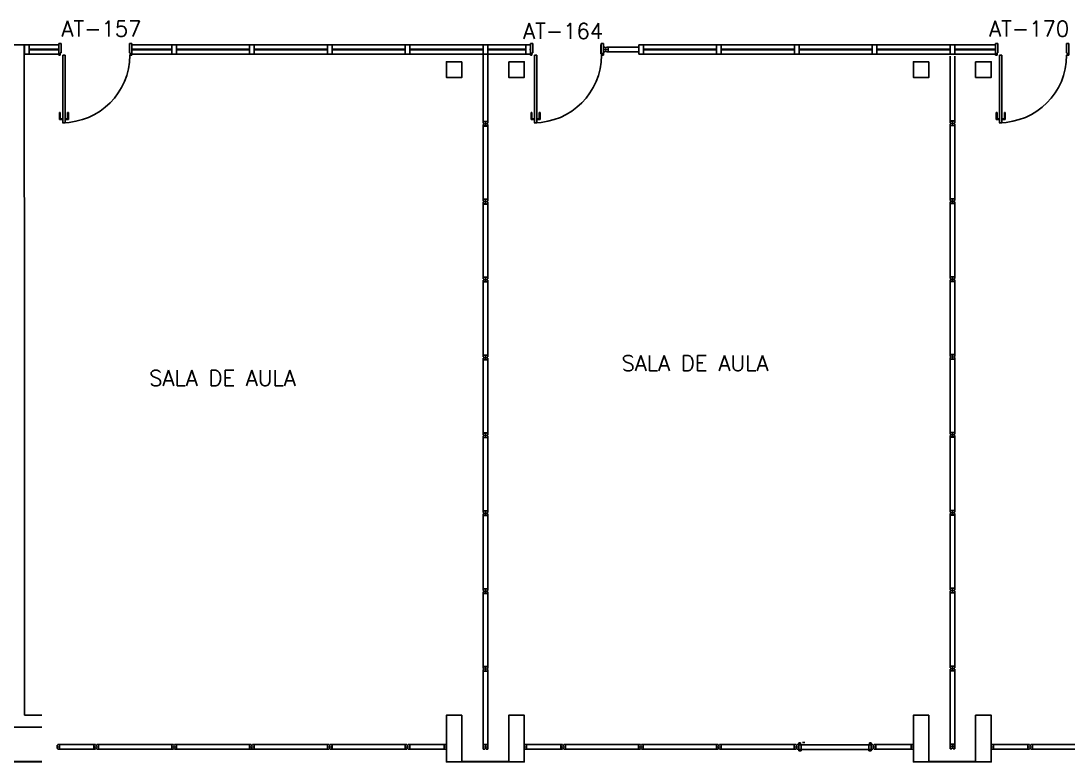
# Model space of a CAD drawing. Header units: millimetres. Extents: x 2860 to 3104, y 1039 to 1134.
# Drawn here: x 3029.24 to 3042.7, y 1061.37 to 1070.89 of the extents above; entities that cross this region are included whole.
import ezdxf

# ---------------------------------------------------------------- set-up
doc = ezdxf.new("R2010")
doc.units = ezdxf.units.MM
for name, color, linetype in [('ALV', 2, 'Continuous'), ('DIV', 2, 'Continuous'), ('ESQ', 2, 'Continuous'), ('ESTR', 3, 'Continuous'), ('TEXTO', 2, 'Continuous'), ('TEXTO-ENDEREÇO', 2, 'Continuous')]:
    doc.layers.add(name, color=color, linetype=linetype)
doc.styles.add('UNB-100', font='simplex.shx', dxfattribs={"height": 0.2})
doc.styles.add('UNB-100-1', font='simplex.shx', dxfattribs={"height": 0.2})

# ---------------------------------------------------------------- blocks, each defined once
blk = doc.blocks.new('PILINT-TTS')
for points in [[(-0.2, 0), (-0.2, -0.2), (0, -0.2), (0, 0)], [(-0.8, 0), (-0.8, -0.2), (-1, -0.2), (-1, 0)], [(-0.8, -8.39), (-0.8, -8.99), (-1, -8.99), (-1, -8.39)]]:
    blk.add_lwpolyline(points, close=True)
blk.add_lwpolyline([(-0.2, -8.99), (0, -8.99), (0, -8.39), (-0.2, -8.39), (-0.2, -8.99)])
blk = doc.blocks.new('DIVMT-TTS')
for p, q in [((-0.03, 0.03), (-0.03, 0.006)), ((-0.008, 0.03), (-0.03, 0.03)), ((-0.0185, 0.006), (-0.03, 0.006)), ((-0.0185, -0.006), (-0.0185, 0.006)), ((-0.008, 0.03), (-0.008, 0.02)), ((-0.008, 0.02), (0.008, 0.02)), ((-0.0051, 0), (0.0051, 0)), ((0.0051, 0), (-0.0051, 0)), ((-0.0051, 0), (0.0051, 0)), ((0, -0.0051), (0, 0.0051)), ((0, 0.0051), (0, -0.0051)), ((0.008, 0.03), (0.008, 0.02)), ((0.008, 0.03), (0.03, 0.03)), ((0.0205, 0.006), (0.03, 0.006)), ((0.0205, -0.006), (0.0205, 0.006)), ((0.0205, 0.006), (0.0205, -0.006)), ((0.0205, 0.006), (0.03, 0.006)), ((0.97, 0.03), (0.03, 0.03)), ((0.03, 0.006), (0.03, 0.03)), ((0.03, -0.03), (0.03, 0.03)), ((0.03, -0.005), (0.03, 0.005)), ((0.97, -0.03), (0.97, 0.03)), ((0.97, 0.03), (0.97, 0.009)), ((0.97, 0.009), (0.97, 0.027)), ((0.9795, 0.006), (0.97, 0.006)), ((0.97, -0.005), (0.97, 0.005)), ((0.9795, 0.006), (0.9795, -0.006)), ((1.0051, 0), (0.9949, 0)), ((1, 0.0051), (1, -0.0051)), ((-0.0185, -0.006), (-0.03, -0.006)), ((-0.03, -0.03), (-0.03, -0.006)), ((-0.008, -0.03), (-0.03, -0.03)), ((-0.008, -0.03), (-0.008, -0.02)), ((-0.008, -0.02), (0.008, -0.02)), ((0.008, -0.03), (0.008, -0.02)), ((0.008, -0.03), (0.03, -0.03)), ((0.0205, -0.006), (0.03, -0.006)), ((0.0205, -0.006), (0.03, -0.006)), ((0.03, -0.006), (0.03, -0.03)), ((0.97, -0.03), (0.03, -0.03)), ((0.9795, -0.006), (0.97, -0.006)), ((0.97, -0.009), (0.97, -0.027))]:
    blk.add_line(p, q)
blk = doc.blocks.new('DIV-TTS')
for p, q in [((-0.0051, 0), (0.0051, 0)), ((0, -0.0051), (0, 0.0051)), ((0.0205, 0.006), (0.03, 0.006)), ((0.0205, -0.006), (0.0205, 0.006)), ((0.03, 0.03), (0.97, 0.03)), ((0.03, 0.03), (0.03, -0.03)), ((0.03, 0.009), (0.03, 0.027)), ((0.03, 0.005), (0.03, -0.005)), ((0.97, 0.03), (0.97, -0.03)), ((0.9795, 0.006), (0.97, 0.006)), ((0.97, 0.005), (0.97, -0.005)), ((0.9795, -0.006), (0.9795, 0.006)), ((1.0051, 0), (0.9949, 0)), ((0.9949, 0), (1.0051, 0)), ((1, -0.0051), (1, 0.0051)), ((0.0205, -0.006), (0.03, -0.006)), ((0.03, -0.03), (0.03, -0.009)), ((0.03, -0.009), (0.03, -0.027)), ((0.03, -0.03), (0.97, -0.03)), ((0.9795, -0.006), (0.97, -0.006))]:
    blk.add_line(p, q)
blk = doc.blocks.new('PDV1D-TTS')
at = {"layer": 'DIV'}
for p, q in [((0, 0), (-0.012, 0)), ((0, 0.06), (0, 0.075)), ((0, 0.075), (0.03, 0.075)), ((0, -0.06), (0, 0.06)), ((0.03, 0.075), (0.03, -0.045)), ((0.91, 0.075), (0.91, -0.045)), ((0.94, 0.075), (0.91, 0.075)), ((0.94, 0.06), (0.94, 0.075)), ((0.94, -0.06), (0.94, 0.06)), ((0, -0.075), (0, -0.06)), ((0.02, -0.075), (0, -0.075)), ((0.02, -0.045), (0.03, -0.045)), ((0.02, -0.045), (0.02, -0.075)), ((0.052, -0.075), (0.052, -0.94)), ((0.052, -0.075), (0.082, -0.075)), ((0.082, -0.075), (0.082, -0.94)), ((0.92, -0.045), (0.91, -0.045)), ((0.92, -0.045), (0.92, -0.075)), ((0.92, -0.075), (0.94, -0.075)), ((0.94, -0.075), (0.94, -0.06)), ((0.082, -0.94), (0.052, -0.94))]:
    blk.add_line(p, q, dxfattribs=at)
at = {"layer": 'DIV', "color": 1}
for p, q in [((0.019, -0.81), (0.009, -0.81)), ((0.009, -0.9), (0.009, -0.81)), ((0.009, -0.9), (0.049, -0.9)), ((0.019, -0.89), (0.019, -0.81)), ((0.019, -0.89), (0.049, -0.89)), ((0.114, -0.89), (0.084, -0.89)), ((0.124, -0.9), (0.084, -0.9)), ((0.114, -0.81), (0.124, -0.81)), ((0.114, -0.89), (0.114, -0.81)), ((0.124, -0.9), (0.124, -0.81))]:
    blk.add_line(p, q, dxfattribs=at)
blk.add_arc((0.048, -0.075), 0.865, 270, 0, dxfattribs=at)
blk = doc.blocks.new('PORTA1')
at = {"layer": 'ALV'}
blk.add_line((145.922, 383.245), (145.952, 383.245), dxfattribs=at)
at = {"layer": 'DIV'}
for p, q in [((145.012, 383.23), (145.012, 383.245)), ((145.012, 383.245), (145.042, 383.245)), ((145.012, 383.11), (145.012, 383.23)), ((145.042, 383.245), (145.042, 383.125)), ((145.922, 383.245), (145.922, 383.125)), ((145.952, 383.11), (145.952, 383.23)), ((145.012, 383.17), (145, 383.17)), ((145.012, 383.095), (145.012, 383.11)), ((145.032, 383.095), (145.012, 383.095)), ((145.032, 383.125), (145.042, 383.125)), ((145.032, 383.125), (145.032, 383.095)), ((145.064, 383.095), (145.064, 382.23)), ((145.064, 383.095), (145.094, 383.095)), ((145.094, 383.095), (145.094, 382.23)), ((145.932, 383.125), (145.922, 383.125)), ((145.932, 383.125), (145.932, 383.095)), ((145.932, 383.095), (145.952, 383.095)), ((145.952, 383.095), (145.952, 383.11)), ((145.031, 382.36), (145.021, 382.36)), ((145.021, 382.27), (145.021, 382.36)), ((145.021, 382.27), (145.061, 382.27)), ((145.031, 382.28), (145.031, 382.36)), ((145.031, 382.28), (145.061, 382.28)), ((145.126, 382.28), (145.096, 382.28)), ((145.136, 382.27), (145.096, 382.27)), ((145.126, 382.36), (145.136, 382.36)), ((145.126, 382.28), (145.126, 382.36)), ((145.136, 382.27), (145.136, 382.36))]:
    blk.add_line(p, q, dxfattribs=at)
at = {"layer": 'ESQ'}
for p, q in [((145.012, 383.11), (145.012, 383.23)), ((145.952, 383.245), (145.952, 383.11))]:
    blk.add_line(p, q, dxfattribs=at)
at = {"layer": 'ESQ', "color": 1}
blk.add_arc((145.06, 383.095), 0.865, 270, 0, dxfattribs=at)

msp = doc.modelspace()

# ---------------------------------------------------------------- linework, layer by layer
at = {"layer": 'ALV'}
for p, q in [((3025.129, 1070.582), (3029.283, 1070.582)), ((3029.283, 1070.582), (3029.285, 1066.667)), ((3029.285, 1066.667), (3029.285, 1061.973)), ((3029.285, 1061.973), (3029.508, 1061.973)), ((3029.508, 1061.823), (3028.906, 1061.823))]:
    msp.add_line(p, q, dxfattribs=at)
at = {"layer": 'DIV'}
for p, q in [((3030.666, 1070.582), (3030.666, 1070.597)), ((3035.179, 1070.462), (3035.179, 1069.598)), ((3035.239, 1070.462), (3035.239, 1069.598)), ((3036.727, 1070.552), (3036.727, 1070.531)), ((3036.727, 1070.492), (3036.727, 1070.552)), ((3036.727, 1070.552), (3036.727, 1070.528)), ((3036.749, 1070.552), (3036.727, 1070.552)), ((3036.727, 1070.531), (3036.727, 1070.549)), ((3036.736, 1070.528), (3036.727, 1070.528)), ((3036.738, 1070.528), (3036.727, 1070.528)), ((3036.727, 1070.517), (3036.727, 1070.527)), ((3036.736, 1070.516), (3036.727, 1070.516)), ((3036.738, 1070.516), (3036.727, 1070.516)), ((3036.727, 1070.492), (3036.727, 1070.516)), ((3036.727, 1070.513), (3036.727, 1070.495)), ((3036.749, 1070.492), (3036.727, 1070.492)), ((3036.736, 1070.528), (3036.736, 1070.516)), ((3036.738, 1070.516), (3036.738, 1070.528)), ((3036.749, 1070.552), (3036.749, 1070.542)), ((3036.749, 1070.542), (3036.765, 1070.542)), ((3036.749, 1070.492), (3036.749, 1070.502)), ((3036.749, 1070.502), (3036.765, 1070.502)), ((3036.762, 1070.522), (3036.752, 1070.522)), ((3036.752, 1070.522), (3036.762, 1070.522)), ((3036.762, 1070.522), (3036.752, 1070.522)), ((3036.752, 1070.522), (3036.762, 1070.522)), ((3036.757, 1070.527), (3036.757, 1070.517)), ((3036.757, 1070.517), (3036.757, 1070.527)), ((3036.757, 1070.527), (3036.757, 1070.517)), ((3036.765, 1070.552), (3036.765, 1070.542)), ((3036.765, 1070.552), (3036.787, 1070.552)), ((3036.765, 1070.492), (3036.765, 1070.502)), ((3036.765, 1070.492), (3036.787, 1070.492)), ((3036.777, 1070.528), (3036.787, 1070.528)), ((3036.777, 1070.516), (3036.777, 1070.528)), ((3036.777, 1070.528), (3036.777, 1070.516)), ((3036.777, 1070.528), (3036.787, 1070.528)), ((3036.777, 1070.516), (3036.787, 1070.516)), ((3036.777, 1070.516), (3036.787, 1070.516)), ((3037.179, 1070.552), (3036.787, 1070.552)), ((3036.787, 1070.528), (3036.787, 1070.552)), ((3036.787, 1070.492), (3036.787, 1070.552)), ((3036.787, 1070.517), (3036.787, 1070.527)), ((3036.787, 1070.516), (3036.787, 1070.492)), ((3037.179, 1070.492), (3036.787, 1070.492)), ((3041.179, 1070.438), (3041.179, 1069.604)), ((3041.239, 1070.438), (3041.239, 1069.604)), ((3029.808, 1069.582), (3029.778, 1069.582)), ((3035.203, 1069.598), (3035.179, 1069.598)), ((3035.179, 1069.576), (3035.179, 1069.598)), ((3035.239, 1069.598), (3035.179, 1069.598)), ((3035.179, 1069.576), (3035.189, 1069.576)), ((3035.179, 1069.56), (3035.189, 1069.56)), ((3035.179, 1069.56), (3035.179, 1069.538)), ((3035.179, 1069.538), (3035.203, 1069.538)), ((3035.189, 1069.56), (3035.189, 1069.576)), ((3035.203, 1069.588), (3035.203, 1069.598)), ((3035.203, 1069.588), (3035.203, 1069.598)), ((3035.215, 1069.588), (3035.203, 1069.588)), ((3035.203, 1069.588), (3035.215, 1069.588)), ((3035.203, 1069.549), (3035.203, 1069.538)), ((3035.215, 1069.549), (3035.203, 1069.549)), ((3035.214, 1069.598), (3035.204, 1069.598)), ((3035.214, 1069.568), (3035.204, 1069.568)), ((3035.204, 1069.568), (3035.214, 1069.568)), ((3035.209, 1069.563), (3035.209, 1069.573)), ((3035.209, 1069.573), (3035.209, 1069.563)), ((3035.209, 1069.563), (3035.209, 1069.573)), ((3035.215, 1069.598), (3035.239, 1069.598)), ((3035.215, 1069.588), (3035.215, 1069.598)), ((3035.215, 1069.588), (3035.215, 1069.598)), ((3035.215, 1069.549), (3035.215, 1069.538)), ((3035.239, 1069.538), (3035.215, 1069.538)), ((3035.239, 1069.576), (3035.229, 1069.576)), ((3035.229, 1069.56), (3035.229, 1069.576)), ((3035.239, 1069.56), (3035.229, 1069.56)), ((3035.239, 1069.576), (3035.239, 1069.598)), ((3035.239, 1069.56), (3035.239, 1069.538)), ((3041.203, 1069.604), (3041.179, 1069.604)), ((3041.179, 1069.582), (3041.179, 1069.604)), ((3041.239, 1069.604), (3041.179, 1069.604)), ((3041.179, 1069.582), (3041.189, 1069.582)), ((3041.179, 1069.566), (3041.189, 1069.566)), ((3041.179, 1069.566), (3041.179, 1069.544)), ((3041.179, 1069.544), (3041.203, 1069.544)), ((3041.189, 1069.566), (3041.189, 1069.582)), ((3041.203, 1069.594), (3041.203, 1069.604)), ((3041.203, 1069.594), (3041.203, 1069.604)), ((3041.215, 1069.594), (3041.203, 1069.594)), ((3041.203, 1069.594), (3041.215, 1069.594)), ((3041.203, 1069.555), (3041.203, 1069.544)), ((3041.215, 1069.555), (3041.203, 1069.555)), ((3041.214, 1069.604), (3041.204, 1069.604)), ((3041.214, 1069.574), (3041.204, 1069.574)), ((3041.204, 1069.574), (3041.214, 1069.574)), ((3041.209, 1069.569), (3041.209, 1069.579)), ((3041.209, 1069.579), (3041.209, 1069.569)), ((3041.209, 1069.569), (3041.209, 1069.579)), ((3041.215, 1069.604), (3041.239, 1069.604)), ((3041.215, 1069.594), (3041.215, 1069.604)), ((3041.215, 1069.594), (3041.215, 1069.604)), ((3041.215, 1069.555), (3041.215, 1069.544)), ((3041.239, 1069.544), (3041.215, 1069.544)), ((3041.239, 1069.582), (3041.229, 1069.582)), ((3041.229, 1069.566), (3041.229, 1069.582)), ((3041.239, 1069.566), (3041.229, 1069.566)), ((3041.239, 1069.582), (3041.239, 1069.604)), ((3041.239, 1069.566), (3041.239, 1069.544)), ((3035.203, 1064.598), (3035.179, 1064.598)), ((3035.179, 1064.576), (3035.179, 1064.598)), ((3035.239, 1064.598), (3035.179, 1064.598)), ((3035.179, 1064.576), (3035.189, 1064.576)), ((3035.179, 1064.56), (3035.189, 1064.56)), ((3035.179, 1064.56), (3035.179, 1064.538)), ((3035.179, 1064.538), (3035.203, 1064.538)), ((3035.189, 1064.56), (3035.189, 1064.576)), ((3035.203, 1064.588), (3035.203, 1064.598)), ((3035.203, 1064.588), (3035.203, 1064.598)), ((3035.215, 1064.588), (3035.203, 1064.588)), ((3035.203, 1064.588), (3035.215, 1064.588)), ((3035.203, 1064.549), (3035.203, 1064.538)), ((3035.215, 1064.549), (3035.203, 1064.549)), ((3035.214, 1064.598), (3035.204, 1064.598)), ((3035.214, 1064.568), (3035.204, 1064.568)), ((3035.204, 1064.568), (3035.214, 1064.568)), ((3035.209, 1064.563), (3035.209, 1064.573)), ((3035.209, 1064.573), (3035.209, 1064.563)), ((3035.209, 1064.563), (3035.209, 1064.573)), ((3035.215, 1064.598), (3035.239, 1064.598)), ((3035.215, 1064.588), (3035.215, 1064.598)), ((3035.215, 1064.588), (3035.215, 1064.598)), ((3035.215, 1064.549), (3035.215, 1064.538)), ((3035.239, 1064.538), (3035.215, 1064.538)), ((3035.239, 1064.576), (3035.229, 1064.576)), ((3035.229, 1064.56), (3035.229, 1064.576)), ((3035.239, 1064.56), (3035.229, 1064.56)), ((3035.239, 1064.576), (3035.239, 1064.598)), ((3035.239, 1064.56), (3035.239, 1064.538)), ((3041.203, 1064.604), (3041.179, 1064.604)), ((3041.179, 1064.582), (3041.179, 1064.604)), ((3041.239, 1064.604), (3041.179, 1064.604)), ((3041.179, 1064.582), (3041.189, 1064.582)), ((3041.179, 1064.566), (3041.189, 1064.566)), ((3041.179, 1064.566), (3041.179, 1064.544)), ((3041.179, 1064.544), (3041.203, 1064.544)), ((3041.189, 1064.566), (3041.189, 1064.582)), ((3041.203, 1064.594), (3041.203, 1064.604)), ((3041.203, 1064.594), (3041.203, 1064.604)), ((3041.215, 1064.594), (3041.203, 1064.594)), ((3041.203, 1064.594), (3041.215, 1064.594)), ((3041.203, 1064.555), (3041.203, 1064.544)), ((3041.215, 1064.555), (3041.203, 1064.555)), ((3041.214, 1064.604), (3041.204, 1064.604)), ((3041.214, 1064.574), (3041.204, 1064.574)), ((3041.204, 1064.574), (3041.214, 1064.574)), ((3041.209, 1064.569), (3041.209, 1064.579)), ((3041.209, 1064.579), (3041.209, 1064.569)), ((3041.209, 1064.569), (3041.209, 1064.579)), ((3041.215, 1064.604), (3041.239, 1064.604)), ((3041.215, 1064.594), (3041.215, 1064.604)), ((3041.215, 1064.594), (3041.215, 1064.604)), ((3041.215, 1064.555), (3041.215, 1064.544)), ((3041.239, 1064.544), (3041.215, 1064.544)), ((3041.239, 1064.582), (3041.229, 1064.582)), ((3041.229, 1064.566), (3041.229, 1064.582)), ((3041.239, 1064.566), (3041.229, 1064.566)), ((3041.239, 1064.582), (3041.239, 1064.604)), ((3041.239, 1064.566), (3041.239, 1064.544)), ((3029.713, 1061.568), (3029.703, 1061.568)), ((3029.703, 1061.568), (3029.713, 1061.568)), ((3029.703, 1061.568), (3029.713, 1061.568)), ((3029.708, 1061.569), (3029.708, 1061.588)), ((3029.716, 1061.588), (3029.708, 1061.588)), ((3029.708, 1061.573), (3029.708, 1061.563)), ((3029.708, 1061.563), (3029.708, 1061.573)), ((3029.708, 1061.548), (3029.708, 1061.569)), ((3029.716, 1061.598), (3029.716, 1061.588)), ((3029.716, 1061.598), (3029.738, 1061.598)), ((3029.728, 1061.574), (3029.728, 1061.562)), ((3029.728, 1061.574), (3029.738, 1061.574)), ((3029.728, 1061.574), (3029.728, 1061.562)), ((3029.728, 1061.574), (3029.738, 1061.574)), ((3029.728, 1061.564), (3029.728, 1061.572)), ((3029.728, 1061.562), (3029.738, 1061.562)), ((3029.728, 1061.562), (3029.738, 1061.562)), ((3029.73, 1061.574), (3029.735, 1061.574)), ((3029.73, 1061.562), (3029.735, 1061.562)), ((3030.178, 1061.598), (3029.738, 1061.598)), ((3029.738, 1061.538), (3029.738, 1061.598)), ((3029.738, 1061.538), (3029.738, 1061.598)), ((3029.738, 1061.577), (3029.738, 1061.595)), ((3029.738, 1061.563), (3029.738, 1061.573)), ((3029.738, 1061.563), (3029.738, 1061.573)), ((3029.738, 1061.559), (3029.738, 1061.541)), ((3030.178, 1061.598), (3030.178, 1061.577)), ((3030.178, 1061.538), (3030.178, 1061.598)), ((3030.178, 1061.598), (3030.178, 1061.574)), ((3030.2, 1061.598), (3030.178, 1061.598)), ((3030.178, 1061.577), (3030.178, 1061.595)), ((3030.187, 1061.574), (3030.178, 1061.574)), ((3030.189, 1061.574), (3030.178, 1061.574)), ((3030.178, 1061.563), (3030.178, 1061.573)), ((3030.187, 1061.562), (3030.178, 1061.562)), ((3030.189, 1061.562), (3030.178, 1061.562)), ((3030.178, 1061.538), (3030.178, 1061.562)), ((3030.178, 1061.559), (3030.178, 1061.541)), ((3030.187, 1061.574), (3030.187, 1061.562)), ((3030.189, 1061.562), (3030.189, 1061.574)), ((3030.2, 1061.598), (3030.2, 1061.588)), ((3030.2, 1061.588), (3030.216, 1061.588)), ((3030.213, 1061.568), (3030.203, 1061.568)), ((3030.203, 1061.568), (3030.213, 1061.568)), ((3030.213, 1061.568), (3030.203, 1061.568)), ((3030.203, 1061.568), (3030.213, 1061.568)), ((3030.208, 1061.573), (3030.208, 1061.563)), ((3030.208, 1061.563), (3030.208, 1061.573)), ((3030.208, 1061.573), (3030.208, 1061.563)), ((3030.216, 1061.598), (3030.238, 1061.598)), ((3030.216, 1061.598), (3030.216, 1061.588)), ((3030.228, 1061.574), (3030.238, 1061.574)), ((3030.228, 1061.574), (3030.238, 1061.574)), ((3030.228, 1061.562), (3030.228, 1061.574)), ((3030.228, 1061.574), (3030.228, 1061.562)), ((3030.228, 1061.562), (3030.238, 1061.562)), ((3030.228, 1061.562), (3030.238, 1061.562)), ((3030.238, 1061.574), (3030.238, 1061.598)), ((3030.238, 1061.538), (3030.238, 1061.598)), ((3031.178, 1061.598), (3030.238, 1061.598)), ((3030.238, 1061.563), (3030.238, 1061.573)), ((3030.238, 1061.562), (3030.238, 1061.538)), ((3031.178, 1061.538), (3031.178, 1061.598)), ((3031.178, 1061.598), (3031.178, 1061.577)), ((3031.178, 1061.598), (3031.178, 1061.574)), ((3031.2, 1061.598), (3031.178, 1061.598)), ((3031.178, 1061.577), (3031.178, 1061.595)), ((3031.187, 1061.574), (3031.178, 1061.574)), ((3031.189, 1061.574), (3031.178, 1061.574)), ((3031.178, 1061.563), (3031.178, 1061.573)), ((3031.187, 1061.562), (3031.178, 1061.562)), ((3031.189, 1061.562), (3031.178, 1061.562)), ((3031.178, 1061.538), (3031.178, 1061.562)), ((3031.178, 1061.559), (3031.178, 1061.541)), ((3031.187, 1061.574), (3031.187, 1061.562)), ((3031.189, 1061.562), (3031.189, 1061.574)), ((3031.2, 1061.598), (3031.2, 1061.588)), ((3031.2, 1061.588), (3031.216, 1061.588)), ((3031.213, 1061.568), (3031.203, 1061.568)), ((3031.203, 1061.568), (3031.213, 1061.568)), ((3031.213, 1061.568), (3031.203, 1061.568)), ((3031.203, 1061.568), (3031.213, 1061.568)), ((3031.208, 1061.573), (3031.208, 1061.563)), ((3031.208, 1061.563), (3031.208, 1061.573)), ((3031.208, 1061.573), (3031.208, 1061.563)), ((3031.216, 1061.598), (3031.216, 1061.588)), ((3031.216, 1061.598), (3031.238, 1061.598)), ((3031.228, 1061.574), (3031.238, 1061.574)), ((3031.228, 1061.562), (3031.228, 1061.574)), ((3031.228, 1061.574), (3031.228, 1061.562)), ((3031.228, 1061.574), (3031.238, 1061.574)), ((3031.228, 1061.562), (3031.238, 1061.562)), ((3031.228, 1061.562), (3031.238, 1061.562)), ((3032.178, 1061.598), (3031.238, 1061.598)), ((3031.238, 1061.574), (3031.238, 1061.598)), ((3031.238, 1061.538), (3031.238, 1061.598)), ((3031.238, 1061.563), (3031.238, 1061.573)), ((3031.238, 1061.562), (3031.238, 1061.538)), ((3032.178, 1061.538), (3032.178, 1061.598)), ((3032.178, 1061.598), (3032.178, 1061.577)), ((3032.178, 1061.598), (3032.178, 1061.574)), ((3032.2, 1061.598), (3032.178, 1061.598)), ((3032.178, 1061.577), (3032.178, 1061.595)), ((3032.187, 1061.574), (3032.178, 1061.574)), ((3032.189, 1061.574), (3032.178, 1061.574)), ((3032.178, 1061.563), (3032.178, 1061.573)), ((3032.187, 1061.562), (3032.178, 1061.562)), ((3032.189, 1061.562), (3032.178, 1061.562)), ((3032.178, 1061.538), (3032.178, 1061.562)), ((3032.178, 1061.559), (3032.178, 1061.541)), ((3032.187, 1061.574), (3032.187, 1061.562)), ((3032.189, 1061.562), (3032.189, 1061.574)), ((3032.2, 1061.598), (3032.2, 1061.588)), ((3032.2, 1061.588), (3032.216, 1061.588)), ((3032.203, 1061.568), (3032.213, 1061.568)), ((3032.213, 1061.568), (3032.203, 1061.568)), ((3032.203, 1061.568), (3032.213, 1061.568)), ((3032.213, 1061.568), (3032.203, 1061.568)), ((3032.203, 1061.568), (3032.213, 1061.568)), ((3032.208, 1061.573), (3032.208, 1061.563)), ((3032.208, 1061.573), (3032.208, 1061.563)), ((3032.208, 1061.563), (3032.208, 1061.573)), ((3032.208, 1061.573), (3032.208, 1061.563)), ((3032.216, 1061.598), (3032.216, 1061.588)), ((3032.216, 1061.598), (3032.238, 1061.598)), ((3032.228, 1061.574), (3032.238, 1061.574)), ((3032.228, 1061.562), (3032.228, 1061.574)), ((3032.228, 1061.574), (3032.228, 1061.562)), ((3032.228, 1061.574), (3032.238, 1061.574)), ((3032.228, 1061.562), (3032.238, 1061.562)), ((3032.228, 1061.562), (3032.238, 1061.562)), ((3032.238, 1061.574), (3032.238, 1061.598)), ((3032.238, 1061.538), (3032.238, 1061.598)), ((3033.178, 1061.598), (3032.238, 1061.598)), ((3032.238, 1061.563), (3032.238, 1061.573)), ((3032.238, 1061.562), (3032.238, 1061.538)), ((3033.178, 1061.538), (3033.178, 1061.598)), ((3033.178, 1061.598), (3033.178, 1061.577)), ((3033.178, 1061.598), (3033.178, 1061.574)), ((3033.2, 1061.598), (3033.178, 1061.598)), ((3033.178, 1061.577), (3033.178, 1061.595)), ((3033.187, 1061.574), (3033.178, 1061.574)), ((3033.189, 1061.574), (3033.178, 1061.574)), ((3033.178, 1061.563), (3033.178, 1061.573)), ((3033.187, 1061.562), (3033.178, 1061.562)), ((3033.189, 1061.562), (3033.178, 1061.562)), ((3033.178, 1061.538), (3033.178, 1061.562)), ((3033.178, 1061.559), (3033.178, 1061.541)), ((3033.187, 1061.574), (3033.187, 1061.562)), ((3033.189, 1061.562), (3033.189, 1061.574)), ((3033.2, 1061.598), (3033.2, 1061.588)), ((3033.2, 1061.588), (3033.216, 1061.588)), ((3033.213, 1061.568), (3033.203, 1061.568)), ((3033.203, 1061.568), (3033.213, 1061.568)), ((3033.213, 1061.568), (3033.203, 1061.568)), ((3033.203, 1061.568), (3033.213, 1061.568)), ((3033.208, 1061.573), (3033.208, 1061.563)), ((3033.208, 1061.563), (3033.208, 1061.573)), ((3033.208, 1061.573), (3033.208, 1061.563)), ((3033.216, 1061.598), (3033.216, 1061.588)), ((3033.216, 1061.598), (3033.238, 1061.598)), ((3033.228, 1061.574), (3033.238, 1061.574)), ((3033.228, 1061.562), (3033.228, 1061.574)), ((3033.228, 1061.574), (3033.228, 1061.562)), ((3033.228, 1061.574), (3033.238, 1061.574)), ((3033.228, 1061.562), (3033.238, 1061.562)), ((3033.228, 1061.562), (3033.238, 1061.562)), ((3034.178, 1061.598), (3033.238, 1061.598)), ((3033.238, 1061.574), (3033.238, 1061.598)), ((3033.238, 1061.538), (3033.238, 1061.598)), ((3033.238, 1061.563), (3033.238, 1061.573)), ((3033.238, 1061.562), (3033.238, 1061.538)), ((3034.178, 1061.598), (3034.178, 1061.574)), ((3034.2, 1061.598), (3034.178, 1061.598)), ((3034.178, 1061.538), (3034.178, 1061.598)), ((3034.178, 1061.598), (3034.178, 1061.577)), ((3034.178, 1061.577), (3034.178, 1061.595)), ((3034.189, 1061.574), (3034.178, 1061.574)), ((3034.187, 1061.574), (3034.178, 1061.574)), ((3034.178, 1061.563), (3034.178, 1061.573)), ((3034.189, 1061.562), (3034.178, 1061.562)), ((3034.178, 1061.538), (3034.178, 1061.562)), ((3034.187, 1061.562), (3034.178, 1061.562)), ((3034.178, 1061.559), (3034.178, 1061.541)), ((3034.187, 1061.574), (3034.187, 1061.562)), ((3034.189, 1061.562), (3034.189, 1061.574)), ((3034.2, 1061.598), (3034.2, 1061.588)), ((3034.2, 1061.588), (3034.216, 1061.588)), ((3034.203, 1061.568), (3034.213, 1061.568)), ((3034.213, 1061.568), (3034.203, 1061.568)), ((3034.203, 1061.568), (3034.213, 1061.568)), ((3034.213, 1061.568), (3034.203, 1061.568)), ((3034.208, 1061.563), (3034.208, 1061.573)), ((3034.208, 1061.573), (3034.208, 1061.563)), ((3034.208, 1061.573), (3034.208, 1061.563)), ((3034.216, 1061.598), (3034.216, 1061.588)), ((3034.216, 1061.598), (3034.238, 1061.598)), ((3034.228, 1061.574), (3034.238, 1061.574)), ((3034.228, 1061.562), (3034.228, 1061.574)), ((3034.228, 1061.574), (3034.228, 1061.562)), ((3034.228, 1061.574), (3034.238, 1061.574)), ((3034.228, 1061.562), (3034.238, 1061.562)), ((3034.228, 1061.562), (3034.238, 1061.562)), ((3034.238, 1061.574), (3034.238, 1061.598)), ((3034.238, 1061.538), (3034.238, 1061.598)), ((3034.678, 1061.598), (3034.238, 1061.598)), ((3034.238, 1061.563), (3034.238, 1061.573)), ((3034.238, 1061.562), (3034.238, 1061.538)), ((3034.678, 1061.598), (3034.678, 1061.577)), ((3034.678, 1061.538), (3034.678, 1061.598)), ((3034.7, 1061.597), (3034.678, 1061.597)), ((3034.678, 1061.597), (3034.678, 1061.537)), ((3034.678, 1061.577), (3034.678, 1061.595)), ((3034.678, 1061.576), (3034.678, 1061.594)), ((3034.687, 1061.574), (3034.678, 1061.574)), ((3034.678, 1061.563), (3034.678, 1061.573)), ((3034.687, 1061.573), (3034.678, 1061.573)), ((3034.678, 1061.572), (3034.678, 1061.562)), ((3034.687, 1061.562), (3034.678, 1061.562)), ((3034.687, 1061.561), (3034.678, 1061.561)), ((3034.678, 1061.559), (3034.678, 1061.541)), ((3034.678, 1061.558), (3034.678, 1061.54)), ((3034.685, 1061.573), (3034.681, 1061.573)), ((3034.685, 1061.561), (3034.681, 1061.561)), ((3034.687, 1061.574), (3034.687, 1061.562)), ((3034.687, 1061.561), (3034.687, 1061.573)), ((3034.687, 1061.571), (3034.687, 1061.563)), ((3034.7, 1061.597), (3034.7, 1061.587)), ((3034.708, 1061.587), (3034.7, 1061.587)), ((3034.713, 1061.568), (3034.702, 1061.568)), ((3034.713, 1061.567), (3034.702, 1061.567)), ((3034.708, 1061.587), (3034.708, 1061.566)), ((3034.708, 1061.573), (3034.708, 1061.563)), ((3034.708, 1061.572), (3034.708, 1061.562)), ((3034.708, 1061.566), (3034.708, 1061.547)), ((3035.179, 1061.538), (3035.179, 1061.598)), ((3035.179, 1061.598), (3035.179, 1061.577)), ((3035.179, 1061.598), (3035.179, 1061.574)), ((3035.201, 1061.598), (3035.179, 1061.598)), ((3035.179, 1061.577), (3035.179, 1061.595)), ((3035.188, 1061.574), (3035.179, 1061.574)), ((3035.19, 1061.574), (3035.179, 1061.574)), ((3035.179, 1061.563), (3035.179, 1061.573)), ((3035.188, 1061.562), (3035.179, 1061.562)), ((3035.19, 1061.562), (3035.179, 1061.562)), ((3035.179, 1061.538), (3035.179, 1061.562)), ((3035.179, 1061.559), (3035.179, 1061.541)), ((3035.188, 1061.574), (3035.188, 1061.562)), ((3035.19, 1061.562), (3035.19, 1061.574)), ((3035.201, 1061.598), (3035.201, 1061.588)), ((3035.201, 1061.588), (3035.217, 1061.588)), ((3035.214, 1061.568), (3035.204, 1061.568)), ((3035.204, 1061.568), (3035.214, 1061.568)), ((3035.214, 1061.568), (3035.204, 1061.568)), ((3035.204, 1061.568), (3035.214, 1061.568)), ((3035.209, 1061.573), (3035.209, 1061.563)), ((3035.209, 1061.563), (3035.209, 1061.573)), ((3035.209, 1061.573), (3035.209, 1061.563)), ((3035.217, 1061.598), (3035.217, 1061.588)), ((3035.217, 1061.598), (3035.239, 1061.598)), ((3035.229, 1061.574), (3035.239, 1061.574)), ((3035.229, 1061.562), (3035.229, 1061.574)), ((3035.229, 1061.574), (3035.229, 1061.562)), ((3035.229, 1061.574), (3035.239, 1061.574)), ((3035.229, 1061.562), (3035.239, 1061.562)), ((3035.229, 1061.562), (3035.239, 1061.562)), ((3035.239, 1061.574), (3035.239, 1061.598)), ((3035.239, 1061.538), (3035.239, 1061.598)), ((3035.239, 1061.563), (3035.239, 1061.573)), ((3035.239, 1061.562), (3035.239, 1061.538)), ((3035.713, 1061.568), (3035.703, 1061.568)), ((3035.703, 1061.568), (3035.713, 1061.568)), ((3035.703, 1061.568), (3035.713, 1061.568)), ((3035.708, 1061.569), (3035.708, 1061.588)), ((3035.716, 1061.588), (3035.708, 1061.588)), ((3035.708, 1061.573), (3035.708, 1061.563)), ((3035.708, 1061.563), (3035.708, 1061.573)), ((3035.708, 1061.548), (3035.708, 1061.569)), ((3035.716, 1061.598), (3035.716, 1061.588)), ((3035.716, 1061.598), (3035.738, 1061.598)), ((3035.728, 1061.574), (3035.728, 1061.562)), ((3035.728, 1061.574), (3035.738, 1061.574)), ((3035.728, 1061.574), (3035.728, 1061.562)), ((3035.728, 1061.574), (3035.738, 1061.574)), ((3035.728, 1061.564), (3035.728, 1061.572)), ((3035.728, 1061.562), (3035.738, 1061.562)), ((3035.728, 1061.562), (3035.738, 1061.562)), ((3035.73, 1061.574), (3035.735, 1061.574)), ((3035.73, 1061.562), (3035.735, 1061.562)), ((3036.178, 1061.598), (3035.738, 1061.598)), ((3035.738, 1061.538), (3035.738, 1061.598)), ((3035.738, 1061.538), (3035.738, 1061.598)), ((3035.738, 1061.577), (3035.738, 1061.595)), ((3035.738, 1061.563), (3035.738, 1061.573)), ((3035.738, 1061.563), (3035.738, 1061.573)), ((3035.738, 1061.559), (3035.738, 1061.541)), ((3036.178, 1061.598), (3036.178, 1061.577)), ((3036.178, 1061.538), (3036.178, 1061.598)), ((3036.178, 1061.598), (3036.178, 1061.574)), ((3036.2, 1061.598), (3036.178, 1061.598)), ((3036.178, 1061.577), (3036.178, 1061.595)), ((3036.187, 1061.574), (3036.178, 1061.574)), ((3036.189, 1061.574), (3036.178, 1061.574)), ((3036.178, 1061.563), (3036.178, 1061.573)), ((3036.187, 1061.562), (3036.178, 1061.562)), ((3036.189, 1061.562), (3036.178, 1061.562)), ((3036.178, 1061.538), (3036.178, 1061.562)), ((3036.178, 1061.559), (3036.178, 1061.541)), ((3036.187, 1061.574), (3036.187, 1061.562)), ((3036.189, 1061.562), (3036.189, 1061.574)), ((3036.2, 1061.598), (3036.2, 1061.588)), ((3036.2, 1061.588), (3036.216, 1061.588)), ((3036.213, 1061.568), (3036.203, 1061.568)), ((3036.203, 1061.568), (3036.213, 1061.568)), ((3036.213, 1061.568), (3036.203, 1061.568)), ((3036.203, 1061.568), (3036.213, 1061.568)), ((3036.208, 1061.573), (3036.208, 1061.563)), ((3036.208, 1061.563), (3036.208, 1061.573)), ((3036.208, 1061.573), (3036.208, 1061.563)), ((3036.216, 1061.598), (3036.216, 1061.588)), ((3036.216, 1061.598), (3036.238, 1061.598)), ((3036.228, 1061.574), (3036.238, 1061.574)), ((3036.228, 1061.562), (3036.228, 1061.574)), ((3036.228, 1061.574), (3036.228, 1061.562)), ((3036.228, 1061.574), (3036.238, 1061.574)), ((3036.228, 1061.562), (3036.238, 1061.562)), ((3036.228, 1061.562), (3036.238, 1061.562)), ((3037.178, 1061.598), (3036.238, 1061.598)), ((3036.238, 1061.574), (3036.238, 1061.598)), ((3036.238, 1061.538), (3036.238, 1061.598)), ((3036.238, 1061.563), (3036.238, 1061.573)), ((3036.238, 1061.562), (3036.238, 1061.538)), ((3037.178, 1061.538), (3037.178, 1061.598)), ((3037.178, 1061.598), (3037.178, 1061.577)), ((3037.178, 1061.598), (3037.178, 1061.574)), ((3037.2, 1061.598), (3037.178, 1061.598)), ((3037.178, 1061.577), (3037.178, 1061.595)), ((3037.187, 1061.574), (3037.178, 1061.574)), ((3037.189, 1061.574), (3037.178, 1061.574)), ((3037.178, 1061.563), (3037.178, 1061.573)), ((3037.187, 1061.562), (3037.178, 1061.562)), ((3037.189, 1061.562), (3037.178, 1061.562)), ((3037.178, 1061.538), (3037.178, 1061.562)), ((3037.178, 1061.559), (3037.178, 1061.541)), ((3037.187, 1061.574), (3037.187, 1061.562)), ((3037.189, 1061.562), (3037.189, 1061.574)), ((3037.2, 1061.598), (3037.2, 1061.588)), ((3037.2, 1061.588), (3037.216, 1061.588)), ((3037.213, 1061.568), (3037.203, 1061.568)), ((3037.203, 1061.568), (3037.213, 1061.568)), ((3037.213, 1061.568), (3037.203, 1061.568)), ((3037.203, 1061.568), (3037.213, 1061.568)), ((3037.208, 1061.573), (3037.208, 1061.563)), ((3037.208, 1061.563), (3037.208, 1061.573)), ((3037.208, 1061.573), (3037.208, 1061.563)), ((3037.216, 1061.598), (3037.216, 1061.588)), ((3037.216, 1061.598), (3037.238, 1061.598)), ((3037.228, 1061.574), (3037.238, 1061.574)), ((3037.228, 1061.562), (3037.228, 1061.574)), ((3037.228, 1061.574), (3037.228, 1061.562)), ((3037.228, 1061.574), (3037.238, 1061.574)), ((3037.228, 1061.562), (3037.238, 1061.562)), ((3037.228, 1061.562), (3037.238, 1061.562)), ((3038.178, 1061.598), (3037.238, 1061.598)), ((3037.238, 1061.574), (3037.238, 1061.598)), ((3037.238, 1061.538), (3037.238, 1061.598)), ((3037.238, 1061.563), (3037.238, 1061.573)), ((3037.238, 1061.562), (3037.238, 1061.538)), ((3038.178, 1061.538), (3038.178, 1061.598)), ((3038.178, 1061.598), (3038.178, 1061.577)), ((3038.178, 1061.598), (3038.178, 1061.574)), ((3038.2, 1061.598), (3038.178, 1061.598)), ((3038.178, 1061.577), (3038.178, 1061.595)), ((3038.187, 1061.574), (3038.178, 1061.574)), ((3038.189, 1061.574), (3038.178, 1061.574)), ((3038.178, 1061.563), (3038.178, 1061.573)), ((3038.187, 1061.562), (3038.178, 1061.562)), ((3038.189, 1061.562), (3038.178, 1061.562)), ((3038.178, 1061.538), (3038.178, 1061.562)), ((3038.178, 1061.559), (3038.178, 1061.541)), ((3038.187, 1061.574), (3038.187, 1061.562)), ((3038.189, 1061.562), (3038.189, 1061.574)), ((3038.2, 1061.598), (3038.2, 1061.588)), ((3038.2, 1061.588), (3038.216, 1061.588)), ((3038.213, 1061.568), (3038.203, 1061.568)), ((3038.203, 1061.568), (3038.213, 1061.568)), ((3038.213, 1061.568), (3038.203, 1061.568)), ((3038.203, 1061.568), (3038.213, 1061.568)), ((3038.208, 1061.573), (3038.208, 1061.563)), ((3038.208, 1061.563), (3038.208, 1061.573)), ((3038.208, 1061.573), (3038.208, 1061.563)), ((3038.216, 1061.598), (3038.216, 1061.588)), ((3038.216, 1061.598), (3038.238, 1061.598)), ((3038.228, 1061.574), (3038.238, 1061.574)), ((3038.228, 1061.562), (3038.228, 1061.574)), ((3038.228, 1061.574), (3038.228, 1061.562)), ((3038.228, 1061.574), (3038.238, 1061.574)), ((3038.228, 1061.562), (3038.238, 1061.562)), ((3038.228, 1061.562), (3038.238, 1061.562)), ((3039.178, 1061.598), (3038.238, 1061.598)), ((3038.238, 1061.574), (3038.238, 1061.598)), ((3038.238, 1061.538), (3038.238, 1061.598)), ((3038.238, 1061.563), (3038.238, 1061.573)), ((3038.238, 1061.562), (3038.238, 1061.538)), ((3039.178, 1061.538), (3039.178, 1061.598)), ((3039.178, 1061.598), (3039.178, 1061.577)), ((3039.178, 1061.598), (3039.178, 1061.574)), ((3039.2, 1061.598), (3039.178, 1061.598)), ((3039.178, 1061.577), (3039.178, 1061.595)), ((3039.187, 1061.574), (3039.178, 1061.574)), ((3039.189, 1061.574), (3039.178, 1061.574)), ((3039.178, 1061.563), (3039.178, 1061.573)), ((3039.187, 1061.562), (3039.178, 1061.562)), ((3039.189, 1061.562), (3039.178, 1061.562)), ((3039.178, 1061.538), (3039.178, 1061.562)), ((3039.178, 1061.559), (3039.178, 1061.541)), ((3039.187, 1061.574), (3039.187, 1061.562)), ((3039.189, 1061.562), (3039.189, 1061.574)), ((3039.2, 1061.598), (3039.2, 1061.588)), ((3039.2, 1061.588), (3039.216, 1061.588)), ((3039.213, 1061.568), (3039.203, 1061.568)), ((3039.203, 1061.568), (3039.213, 1061.568)), ((3039.213, 1061.568), (3039.203, 1061.568)), ((3039.203, 1061.568), (3039.213, 1061.568)), ((3039.208, 1061.573), (3039.208, 1061.563)), ((3039.208, 1061.563), (3039.208, 1061.573)), ((3039.208, 1061.573), (3039.208, 1061.563)), ((3039.216, 1061.598), (3039.216, 1061.588)), ((3039.216, 1061.598), (3039.238, 1061.598)), ((3039.228, 1061.574), (3039.238, 1061.574)), ((3039.228, 1061.562), (3039.228, 1061.574)), ((3039.228, 1061.574), (3039.228, 1061.562)), ((3039.228, 1061.574), (3039.238, 1061.574)), ((3039.228, 1061.562), (3039.238, 1061.562)), ((3039.228, 1061.562), (3039.238, 1061.562)), ((3039.258, 1061.618), (3039.237, 1061.618)), ((3039.238, 1061.618), (3039.238, 1061.603)), ((3039.238, 1061.603), (3039.238, 1061.533)), ((3039.238, 1061.574), (3039.238, 1061.598)), ((3039.238, 1061.538), (3039.238, 1061.598)), ((3040.178, 1061.593), (3039.238, 1061.593)), ((3039.238, 1061.563), (3039.238, 1061.573)), ((3039.238, 1061.562), (3039.238, 1061.538)), ((3039.258, 1061.588), (3039.258, 1061.618)), ((3039.258, 1061.588), (3039.268, 1061.588)), ((3039.268, 1061.518), (3039.268, 1061.588)), ((3039.282, 1061.622), (3039.312, 1061.622)), ((3040.136, 1061.518), (3040.136, 1061.588)), ((3040.146, 1061.588), (3040.136, 1061.588)), ((3040.146, 1061.618), (3040.166, 1061.618)), ((3040.146, 1061.588), (3040.146, 1061.618)), ((3040.166, 1061.618), (3040.166, 1061.603)), ((3040.166, 1061.603), (3040.166, 1061.533)), ((3040.166, 1061.598), (3040.166, 1061.574)), ((3040.188, 1061.598), (3040.166, 1061.598)), ((3040.166, 1061.538), (3040.166, 1061.598)), ((3040.166, 1061.598), (3040.166, 1061.577)), ((3040.176, 1061.574), (3040.166, 1061.574)), ((3040.166, 1061.563), (3040.166, 1061.573)), ((3040.166, 1061.538), (3040.166, 1061.562)), ((3040.176, 1061.562), (3040.166, 1061.562)), ((3040.176, 1061.574), (3040.176, 1061.562)), ((3040.188, 1061.598), (3040.188, 1061.588)), ((3040.188, 1061.588), (3040.204, 1061.588)), ((3040.191, 1061.568), (3040.202, 1061.568)), ((3040.202, 1061.568), (3040.191, 1061.568)), ((3040.191, 1061.568), (3040.202, 1061.568)), ((3040.202, 1061.568), (3040.191, 1061.568)), ((3040.196, 1061.563), (3040.196, 1061.573)), ((3040.196, 1061.573), (3040.196, 1061.563)), ((3040.196, 1061.573), (3040.196, 1061.563)), ((3040.204, 1061.598), (3040.204, 1061.588)), ((3040.204, 1061.598), (3040.226, 1061.598)), ((3040.217, 1061.574), (3040.226, 1061.574)), ((3040.217, 1061.562), (3040.217, 1061.574)), ((3040.217, 1061.574), (3040.217, 1061.562)), ((3040.217, 1061.574), (3040.226, 1061.574)), ((3040.217, 1061.562), (3040.226, 1061.562)), ((3040.217, 1061.562), (3040.226, 1061.562)), ((3040.226, 1061.574), (3040.226, 1061.598)), ((3040.226, 1061.538), (3040.226, 1061.598)), ((3040.678, 1061.598), (3040.226, 1061.598)), ((3040.226, 1061.563), (3040.226, 1061.573)), ((3040.226, 1061.562), (3040.226, 1061.538)), ((3040.678, 1061.598), (3040.678, 1061.577)), ((3040.678, 1061.538), (3040.678, 1061.598)), ((3040.7, 1061.597), (3040.678, 1061.597)), ((3040.678, 1061.597), (3040.678, 1061.537)), ((3040.678, 1061.577), (3040.678, 1061.595)), ((3040.678, 1061.576), (3040.678, 1061.594)), ((3040.687, 1061.574), (3040.678, 1061.574)), ((3040.678, 1061.563), (3040.678, 1061.573)), ((3040.687, 1061.573), (3040.678, 1061.573)), ((3040.678, 1061.572), (3040.678, 1061.562)), ((3040.687, 1061.562), (3040.678, 1061.562)), ((3040.687, 1061.561), (3040.678, 1061.561)), ((3040.678, 1061.559), (3040.678, 1061.541)), ((3040.678, 1061.558), (3040.678, 1061.54)), ((3040.685, 1061.573), (3040.681, 1061.573)), ((3040.685, 1061.561), (3040.681, 1061.561)), ((3040.687, 1061.574), (3040.687, 1061.562)), ((3040.687, 1061.561), (3040.687, 1061.573)), ((3040.687, 1061.571), (3040.687, 1061.563)), ((3040.7, 1061.597), (3040.7, 1061.587)), ((3040.708, 1061.587), (3040.7, 1061.587)), ((3040.713, 1061.568), (3040.702, 1061.568)), ((3040.713, 1061.567), (3040.702, 1061.567)), ((3040.708, 1061.587), (3040.708, 1061.566)), ((3040.708, 1061.573), (3040.708, 1061.563)), ((3040.708, 1061.572), (3040.708, 1061.562)), ((3040.708, 1061.566), (3040.708, 1061.547)), ((3041.179, 1061.544), (3041.179, 1061.604)), ((3041.179, 1061.604), (3041.179, 1061.583)), ((3041.179, 1061.604), (3041.179, 1061.58)), ((3041.201, 1061.604), (3041.179, 1061.604)), ((3041.179, 1061.583), (3041.179, 1061.601)), ((3041.188, 1061.58), (3041.179, 1061.58)), ((3041.19, 1061.58), (3041.179, 1061.58)), ((3041.179, 1061.569), (3041.179, 1061.579)), ((3041.188, 1061.568), (3041.179, 1061.568)), ((3041.19, 1061.568), (3041.179, 1061.568)), ((3041.179, 1061.544), (3041.179, 1061.568)), ((3041.179, 1061.565), (3041.179, 1061.547)), ((3041.188, 1061.58), (3041.188, 1061.568)), ((3041.19, 1061.568), (3041.19, 1061.58)), ((3041.201, 1061.604), (3041.201, 1061.594)), ((3041.201, 1061.594), (3041.217, 1061.594)), ((3041.201, 1061.544), (3041.201, 1061.554)), ((3041.201, 1061.554), (3041.217, 1061.554)), ((3041.214, 1061.574), (3041.204, 1061.574)), ((3041.204, 1061.574), (3041.214, 1061.574)), ((3041.214, 1061.574), (3041.204, 1061.574)), ((3041.204, 1061.574), (3041.214, 1061.574)), ((3041.209, 1061.579), (3041.209, 1061.569)), ((3041.209, 1061.569), (3041.209, 1061.579)), ((3041.209, 1061.579), (3041.209, 1061.569)), ((3041.217, 1061.604), (3041.217, 1061.594)), ((3041.217, 1061.604), (3041.239, 1061.604)), ((3041.217, 1061.544), (3041.217, 1061.554)), ((3041.229, 1061.58), (3041.239, 1061.58)), ((3041.229, 1061.568), (3041.229, 1061.58)), ((3041.229, 1061.58), (3041.229, 1061.568)), ((3041.229, 1061.58), (3041.239, 1061.58)), ((3041.229, 1061.568), (3041.239, 1061.568)), ((3041.229, 1061.568), (3041.239, 1061.568)), ((3041.239, 1061.58), (3041.239, 1061.604)), ((3041.239, 1061.544), (3041.239, 1061.604)), ((3041.239, 1061.569), (3041.239, 1061.579)), ((3041.239, 1061.568), (3041.239, 1061.544)), ((3041.713, 1061.568), (3041.703, 1061.568)), ((3041.703, 1061.568), (3041.713, 1061.568)), ((3041.703, 1061.568), (3041.713, 1061.568)), ((3041.708, 1061.569), (3041.708, 1061.588)), ((3041.716, 1061.588), (3041.708, 1061.588)), ((3041.708, 1061.573), (3041.708, 1061.563)), ((3041.708, 1061.563), (3041.708, 1061.573)), ((3041.708, 1061.548), (3041.708, 1061.569)), ((3041.716, 1061.598), (3041.716, 1061.588)), ((3041.716, 1061.598), (3041.738, 1061.598)), ((3041.728, 1061.574), (3041.728, 1061.562)), ((3041.728, 1061.574), (3041.738, 1061.574)), ((3041.728, 1061.574), (3041.728, 1061.562)), ((3041.728, 1061.574), (3041.738, 1061.574)), ((3041.728, 1061.564), (3041.728, 1061.572)), ((3041.728, 1061.562), (3041.738, 1061.562)), ((3041.728, 1061.562), (3041.738, 1061.562)), ((3041.73, 1061.574), (3041.735, 1061.574)), ((3041.73, 1061.562), (3041.735, 1061.562)), ((3042.178, 1061.598), (3041.738, 1061.598)), ((3041.738, 1061.538), (3041.738, 1061.598)), ((3041.738, 1061.538), (3041.738, 1061.598)), ((3041.738, 1061.577), (3041.738, 1061.595)), ((3041.738, 1061.563), (3041.738, 1061.573)), ((3041.738, 1061.563), (3041.738, 1061.573)), ((3041.738, 1061.559), (3041.738, 1061.541)), ((3042.178, 1061.598), (3042.178, 1061.577)), ((3042.178, 1061.538), (3042.178, 1061.598)), ((3042.178, 1061.598), (3042.178, 1061.574)), ((3042.2, 1061.598), (3042.178, 1061.598)), ((3042.178, 1061.577), (3042.178, 1061.595)), ((3042.187, 1061.574), (3042.178, 1061.574)), ((3042.189, 1061.574), (3042.178, 1061.574)), ((3042.178, 1061.563), (3042.178, 1061.573)), ((3042.187, 1061.562), (3042.178, 1061.562)), ((3042.189, 1061.562), (3042.178, 1061.562)), ((3042.178, 1061.538), (3042.178, 1061.562)), ((3042.178, 1061.559), (3042.178, 1061.541)), ((3042.187, 1061.574), (3042.187, 1061.562)), ((3042.189, 1061.562), (3042.189, 1061.574)), ((3042.2, 1061.598), (3042.2, 1061.588)), ((3042.2, 1061.588), (3042.216, 1061.588)), ((3042.213, 1061.568), (3042.203, 1061.568)), ((3042.203, 1061.568), (3042.213, 1061.568)), ((3042.213, 1061.568), (3042.203, 1061.568)), ((3042.203, 1061.568), (3042.213, 1061.568)), ((3042.208, 1061.573), (3042.208, 1061.563)), ((3042.208, 1061.563), (3042.208, 1061.573)), ((3042.208, 1061.573), (3042.208, 1061.563)), ((3042.216, 1061.598), (3042.216, 1061.588)), ((3042.216, 1061.598), (3042.238, 1061.598)), ((3042.228, 1061.574), (3042.238, 1061.574)), ((3042.228, 1061.562), (3042.228, 1061.574)), ((3042.228, 1061.574), (3042.228, 1061.562)), ((3042.228, 1061.574), (3042.238, 1061.574)), ((3042.228, 1061.562), (3042.238, 1061.562)), ((3042.228, 1061.562), (3042.238, 1061.562)), ((3043.178, 1061.598), (3042.238, 1061.598)), ((3042.238, 1061.574), (3042.238, 1061.598)), ((3042.238, 1061.538), (3042.238, 1061.598)), ((3042.238, 1061.563), (3042.238, 1061.573)), ((3042.238, 1061.562), (3042.238, 1061.538)), ((3029.708, 1061.548), (3029.716, 1061.548)), ((3029.716, 1061.538), (3029.716, 1061.548)), ((3029.716, 1061.538), (3029.738, 1061.538)), ((3030.178, 1061.538), (3029.738, 1061.538)), ((3030.2, 1061.538), (3030.178, 1061.538)), ((3030.2, 1061.538), (3030.2, 1061.548)), ((3030.2, 1061.548), (3030.216, 1061.548)), ((3030.216, 1061.538), (3030.216, 1061.548)), ((3030.216, 1061.538), (3030.238, 1061.538)), ((3031.178, 1061.538), (3030.238, 1061.538)), ((3031.2, 1061.538), (3031.178, 1061.538)), ((3031.2, 1061.538), (3031.2, 1061.548)), ((3031.2, 1061.548), (3031.216, 1061.548)), ((3031.216, 1061.538), (3031.216, 1061.548)), ((3031.216, 1061.538), (3031.238, 1061.538)), ((3032.178, 1061.538), (3031.238, 1061.538)), ((3032.238, 1061.538), (3032.178, 1061.538)), ((3032.178, 1061.538), (3032.199, 1061.538)), ((3032.2, 1061.538), (3032.178, 1061.538)), ((3032.199, 1061.538), (3032.181, 1061.538)), ((3032.2, 1061.538), (3032.2, 1061.548)), ((3032.2, 1061.548), (3032.216, 1061.548)), ((3032.202, 1061.547), (3032.214, 1061.547)), ((3032.202, 1061.547), (3032.202, 1061.538)), ((3032.213, 1061.538), (3032.203, 1061.538)), ((3032.214, 1061.547), (3032.214, 1061.538)), ((3032.216, 1061.538), (3032.216, 1061.548)), ((3032.216, 1061.538), (3032.238, 1061.538)), ((3032.217, 1061.538), (3032.235, 1061.538)), ((3033.178, 1061.538), (3032.238, 1061.538)), ((3033.2, 1061.538), (3033.178, 1061.538)), ((3033.2, 1061.538), (3033.2, 1061.548)), ((3033.2, 1061.548), (3033.216, 1061.548)), ((3033.216, 1061.538), (3033.216, 1061.548)), ((3033.216, 1061.538), (3033.238, 1061.538)), ((3034.178, 1061.538), (3033.238, 1061.538)), ((3034.2, 1061.538), (3034.178, 1061.538)), ((3034.2, 1061.538), (3034.2, 1061.548)), ((3034.2, 1061.548), (3034.216, 1061.548)), ((3034.216, 1061.538), (3034.216, 1061.548)), ((3034.216, 1061.538), (3034.238, 1061.538)), ((3034.678, 1061.538), (3034.238, 1061.538)), ((3034.7, 1061.537), (3034.678, 1061.537)), ((3034.7, 1061.537), (3034.7, 1061.547)), ((3034.7, 1061.547), (3034.708, 1061.547)), ((3035.201, 1061.538), (3035.179, 1061.538)), ((3035.201, 1061.538), (3035.201, 1061.548)), ((3035.201, 1061.548), (3035.217, 1061.548)), ((3035.217, 1061.538), (3035.217, 1061.548)), ((3035.217, 1061.538), (3035.239, 1061.538)), ((3035.708, 1061.548), (3035.716, 1061.548)), ((3035.716, 1061.538), (3035.716, 1061.548)), ((3035.716, 1061.538), (3035.738, 1061.538)), ((3036.178, 1061.538), (3035.738, 1061.538)), ((3036.2, 1061.538), (3036.178, 1061.538)), ((3036.2, 1061.538), (3036.2, 1061.548)), ((3036.2, 1061.548), (3036.216, 1061.548)), ((3036.216, 1061.538), (3036.216, 1061.548)), ((3036.216, 1061.538), (3036.238, 1061.538)), ((3037.178, 1061.538), (3036.238, 1061.538)), ((3037.2, 1061.538), (3037.178, 1061.538)), ((3037.2, 1061.538), (3037.2, 1061.548)), ((3037.2, 1061.548), (3037.216, 1061.548)), ((3037.216, 1061.538), (3037.216, 1061.548)), ((3037.216, 1061.538), (3037.238, 1061.538)), ((3038.178, 1061.538), (3037.238, 1061.538)), ((3038.2, 1061.538), (3038.178, 1061.538)), ((3038.2, 1061.538), (3038.2, 1061.548)), ((3038.2, 1061.548), (3038.216, 1061.548)), ((3038.216, 1061.538), (3038.216, 1061.548)), ((3038.216, 1061.538), (3038.238, 1061.538)), ((3039.178, 1061.538), (3038.238, 1061.538)), ((3039.2, 1061.538), (3039.178, 1061.538)), ((3039.2, 1061.538), (3039.2, 1061.548)), ((3039.2, 1061.548), (3039.216, 1061.548)), ((3039.216, 1061.538), (3039.216, 1061.548)), ((3039.216, 1061.538), (3039.238, 1061.538)), ((3039.238, 1061.533), (3039.238, 1061.518)), ((3040.178, 1061.533), (3039.238, 1061.533)), ((3039.238, 1061.518), (3039.268, 1061.518)), ((3040.166, 1061.518), (3040.136, 1061.518)), ((3040.188, 1061.538), (3040.166, 1061.538)), ((3040.166, 1061.533), (3040.166, 1061.518)), ((3040.188, 1061.538), (3040.188, 1061.548)), ((3040.188, 1061.548), (3040.204, 1061.548)), ((3040.204, 1061.538), (3040.204, 1061.548)), ((3040.204, 1061.538), (3040.226, 1061.538)), ((3040.678, 1061.538), (3040.226, 1061.538)), ((3040.7, 1061.537), (3040.678, 1061.537)), ((3040.7, 1061.537), (3040.7, 1061.547)), ((3040.7, 1061.547), (3040.708, 1061.547)), ((3041.201, 1061.544), (3041.179, 1061.544)), ((3041.217, 1061.544), (3041.239, 1061.544)), ((3041.708, 1061.548), (3041.716, 1061.548)), ((3041.716, 1061.538), (3041.716, 1061.548)), ((3041.716, 1061.538), (3041.738, 1061.538)), ((3042.178, 1061.538), (3041.738, 1061.538)), ((3042.2, 1061.538), (3042.178, 1061.538)), ((3042.2, 1061.538), (3042.2, 1061.548)), ((3042.2, 1061.548), (3042.216, 1061.548)), ((3042.216, 1061.538), (3042.216, 1061.548)), ((3042.216, 1061.538), (3042.238, 1061.538)), ((3043.178, 1061.538), (3042.238, 1061.538)), ((3028.908, 1061.38), (3029.51, 1061.38)), ((3028.908, 1061.374), (3029.51, 1061.374)), ((3034.908, 1061.38), (3035.51, 1061.38)), ((3034.908, 1061.374), (3035.51, 1061.374)), ((3040.908, 1061.38), (3041.51, 1061.38)), ((3040.908, 1061.374), (3041.51, 1061.374))]:
    msp.add_line(p, q, dxfattribs=at)
at = {"layer": 'ESQ'}
for p, q in [((3029.348, 1070.582), (3029.288, 1070.582)), ((3029.288, 1070.582), (3029.288, 1070.463)), ((3029.348, 1070.462), (3029.348, 1070.582)), ((3029.726, 1070.582), (3029.349, 1070.582)), ((3031.178, 1070.582), (3030.666, 1070.582)), ((3031.178, 1070.582), (3031.178, 1070.463)), ((3031.238, 1070.582), (3031.178, 1070.582)), ((3032.178, 1070.582), (3031.238, 1070.582)), ((3031.238, 1070.581), (3031.238, 1070.462)), ((3032.238, 1070.582), (3032.178, 1070.582)), ((3032.178, 1070.462), (3032.178, 1070.582)), ((3032.238, 1070.462), (3032.238, 1070.582)), ((3033.178, 1070.582), (3032.238, 1070.582)), ((3033.238, 1070.582), (3033.178, 1070.582)), ((3033.178, 1070.462), (3033.178, 1070.582)), ((3033.238, 1070.462), (3033.238, 1070.582)), ((3034.178, 1070.582), (3033.238, 1070.582)), ((3034.178, 1070.582), (3034.178, 1070.463)), ((3034.238, 1070.582), (3034.178, 1070.582)), ((3035.787, 1070.582), (3034.238, 1070.582)), ((3034.238, 1070.462), (3034.238, 1070.582)), ((3035.239, 1070.582), (3035.179, 1070.582)), ((3035.179, 1070.582), (3035.179, 1070.463)), ((3035.239, 1070.462), (3035.239, 1070.582)), ((3035.787, 1070.582), (3035.727, 1070.582)), ((3035.727, 1070.582), (3035.727, 1070.463)), ((3035.787, 1070.462), (3035.787, 1070.582)), ((3036.69, 1070.582), (3036.69, 1070.463)), ((3037.179, 1070.582), (3037.179, 1070.463)), ((3037.239, 1070.582), (3037.179, 1070.582)), ((3038.179, 1070.582), (3037.239, 1070.582)), ((3037.239, 1070.462), (3037.239, 1070.582)), ((3038.179, 1070.582), (3038.179, 1070.463)), ((3038.239, 1070.582), (3038.179, 1070.582)), ((3039.179, 1070.582), (3038.239, 1070.582)), ((3038.239, 1070.462), (3038.239, 1070.582)), ((3039.239, 1070.582), (3039.179, 1070.582)), ((3039.179, 1070.462), (3039.179, 1070.582)), ((3039.239, 1070.462), (3039.239, 1070.582)), ((3040.179, 1070.582), (3039.239, 1070.582)), ((3040.239, 1070.582), (3040.179, 1070.582)), ((3040.179, 1070.462), (3040.179, 1070.582)), ((3040.239, 1070.462), (3040.239, 1070.582)), ((3041.179, 1070.582), (3040.239, 1070.582)), ((3041.239, 1070.582), (3041.179, 1070.582)), ((3041.179, 1070.582), (3041.179, 1070.463)), ((3041.239, 1070.582), (3041.179, 1070.582)), ((3041.179, 1070.582), (3041.179, 1070.463)), ((3041.239, 1070.462), (3041.239, 1070.582)), ((3041.239, 1070.462), (3041.239, 1070.582)), ((3041.764, 1070.582), (3041.24, 1070.582)), ((3029.288, 1070.462), (3029.348, 1070.462)), ((3029.348, 1070.516), (3029.726, 1070.516)), ((3029.348, 1070.462), (3029.726, 1070.462)), ((3029.726, 1070.528), (3029.349, 1070.528)), ((3031.178, 1070.528), (3030.666, 1070.528)), ((3030.666, 1070.516), (3031.178, 1070.516)), ((3030.666, 1070.462), (3031.178, 1070.462)), ((3031.178, 1070.462), (3031.238, 1070.462)), ((3032.178, 1070.528), (3031.238, 1070.528)), ((3031.238, 1070.516), (3032.178, 1070.516)), ((3031.238, 1070.462), (3032.178, 1070.462)), ((3032.178, 1070.462), (3032.238, 1070.462)), ((3033.178, 1070.528), (3032.238, 1070.528)), ((3032.238, 1070.516), (3033.178, 1070.516)), ((3032.238, 1070.462), (3033.178, 1070.462)), ((3033.178, 1070.462), (3033.238, 1070.462)), ((3034.178, 1070.528), (3033.238, 1070.528)), ((3033.238, 1070.516), (3034.178, 1070.516)), ((3033.238, 1070.462), (3034.178, 1070.462)), ((3034.178, 1070.462), (3034.238, 1070.462)), ((3035.179, 1070.528), (3034.238, 1070.528)), ((3034.238, 1070.516), (3035.179, 1070.516)), ((3034.238, 1070.462), (3035.787, 1070.462)), ((3035.179, 1070.462), (3035.239, 1070.462)), ((3035.727, 1070.528), (3035.239, 1070.528)), ((3035.239, 1070.516), (3035.727, 1070.516)), ((3035.727, 1070.462), (3035.787, 1070.462)), ((3037.179, 1070.462), (3037.239, 1070.462)), ((3038.179, 1070.528), (3037.239, 1070.528)), ((3037.239, 1070.516), (3038.179, 1070.516)), ((3037.239, 1070.462), (3038.179, 1070.462)), ((3038.179, 1070.462), (3038.239, 1070.462)), ((3039.179, 1070.528), (3038.239, 1070.528)), ((3038.239, 1070.516), (3039.179, 1070.516)), ((3038.239, 1070.462), (3039.179, 1070.462)), ((3039.179, 1070.462), (3039.239, 1070.462)), ((3040.179, 1070.528), (3039.239, 1070.528)), ((3039.239, 1070.516), (3040.179, 1070.516)), ((3039.239, 1070.462), (3040.179, 1070.462)), ((3040.179, 1070.462), (3040.239, 1070.462)), ((3041.179, 1070.528), (3040.239, 1070.528)), ((3040.239, 1070.516), (3041.179, 1070.516)), ((3040.239, 1070.462), (3041.179, 1070.462)), ((3041.179, 1070.462), (3041.239, 1070.462)), ((3041.179, 1070.462), (3041.239, 1070.462)), ((3041.239, 1070.516), (3041.764, 1070.516)), ((3041.239, 1070.462), (3041.764, 1070.462)), ((3041.764, 1070.528), (3041.24, 1070.528))]:
    msp.add_line(p, q, dxfattribs=at)

# ---------------------------------------------------------------- block references
at = {"layer": 'ALV'}
msp.add_blockref('PORTA1', (2884.714, 687.352), dxfattribs=at)
at = {"layer": 'DIV'}
msp.add_blockref('PDV1D-TTS', (3041.764, 1070.522), dxfattribs=at)
at = {"layer": 'DIV', "rotation": 90}
for name, p in [('DIVMT-TTS', (3035.209, 1068.568)), ('DIVMT-TTS', (3041.209, 1068.574)), ('DIVMT-TTS', (3035.209, 1067.568)), ('DIVMT-TTS', (3041.209, 1067.574)), ('DIVMT-TTS', (3035.209, 1066.568)), ('DIVMT-TTS', (3041.209, 1066.574)), ('DIVMT-TTS', (3035.209, 1065.568)), ('DIVMT-TTS', (3041.209, 1065.574)), ('DIVMT-TTS', (3035.209, 1064.568)), ('DIVMT-TTS', (3041.209, 1064.574)), ('DIVMT-TTS', (3035.209, 1063.568)), ('DIVMT-TTS', (3041.209, 1063.574)), ('DIVMT-TTS', (3035.209, 1062.568)), ('DIVMT-TTS', (3041.209, 1062.574)), ('DIV-TTS', (3035.209, 1061.568)), ('DIV-TTS', (3041.209, 1061.574))]:
    msp.add_blockref(name, p, dxfattribs=at)
at = {"layer": 'ESQ'}
msp.add_blockref('PDV1D-TTS', (3035.787, 1070.522), dxfattribs=at)
at = {"layer": 'ESTR', "color": 9}
for p in [(3035.708, 1070.364), (3041.708, 1070.364)]:
    msp.add_blockref('PILINT-TTS', p, dxfattribs=at)

# ---------------------------------------------------------------- texts
at = {"layer": 'TEXTO', "style": 'UNB-100'}
for p in [(3036.959, 1066.395), (3030.888, 1066.203)]:
    msp.add_text('SALA DE AULA', height=0.2, dxfattribs=at).set_placement(p)
at = {"layer": 'TEXTO-ENDEREÇO', "style": 'UNB-100-1'}
for s, p in [('AT-157', (3029.762, 1070.688)), ('AT-164', (3035.694, 1070.658)), ('AT-170', (3041.683, 1070.688))]:
    msp.add_text(s, height=0.2, dxfattribs=at).set_placement(p)

doc.saveas('drawing.dxf')
